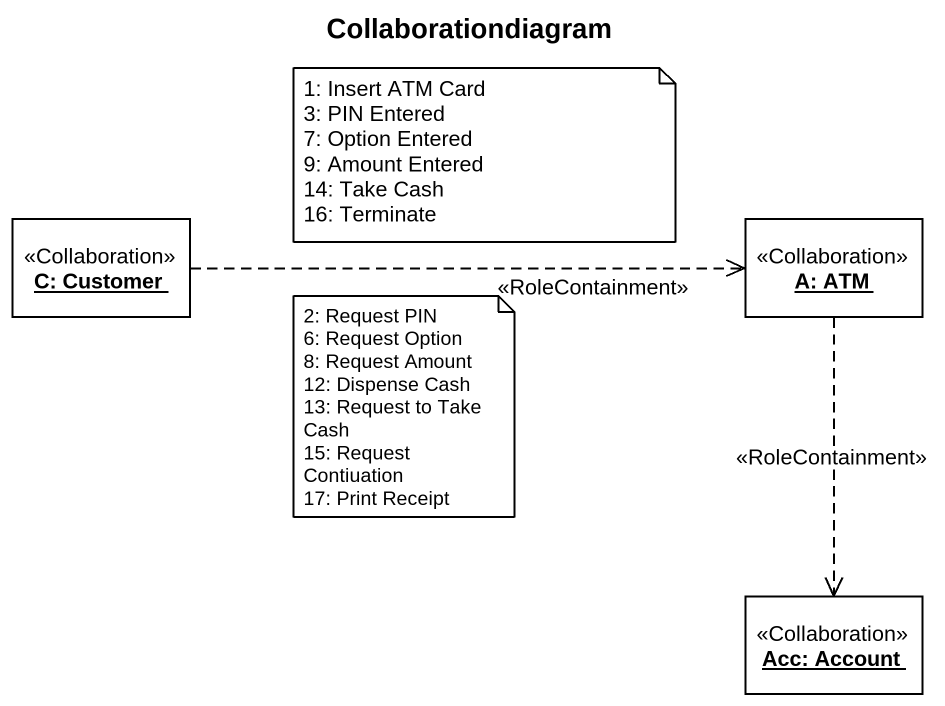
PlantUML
@startuml
title Collaborationdiagram
hide circle
hide empty members
object "C: Customer" as C_Customer <<Collaboration>>
object "A: ATM" as A_ATM <<Collaboration>>
object "Acc: Account" as Acc_Account <<Collaboration>>
C_Customer .right.> A_ATM : <<RoleContainment>>
A_ATM ..> Acc_Account : <<RoleContainment>>
note as N1
  1: Insert ATM Card
  3: PIN Entered
  7: Option Entered
  9: Amount Entered
  14: Take Cash
  16: Terminate
end note
note as N2
  2: Request PIN
  6: Request Option
  8: Request Amount
  12: Dispense Cash
  13: Request to Take Cash
  15: Request Contiuation
  17: Print Receipt
end note
@enduml
